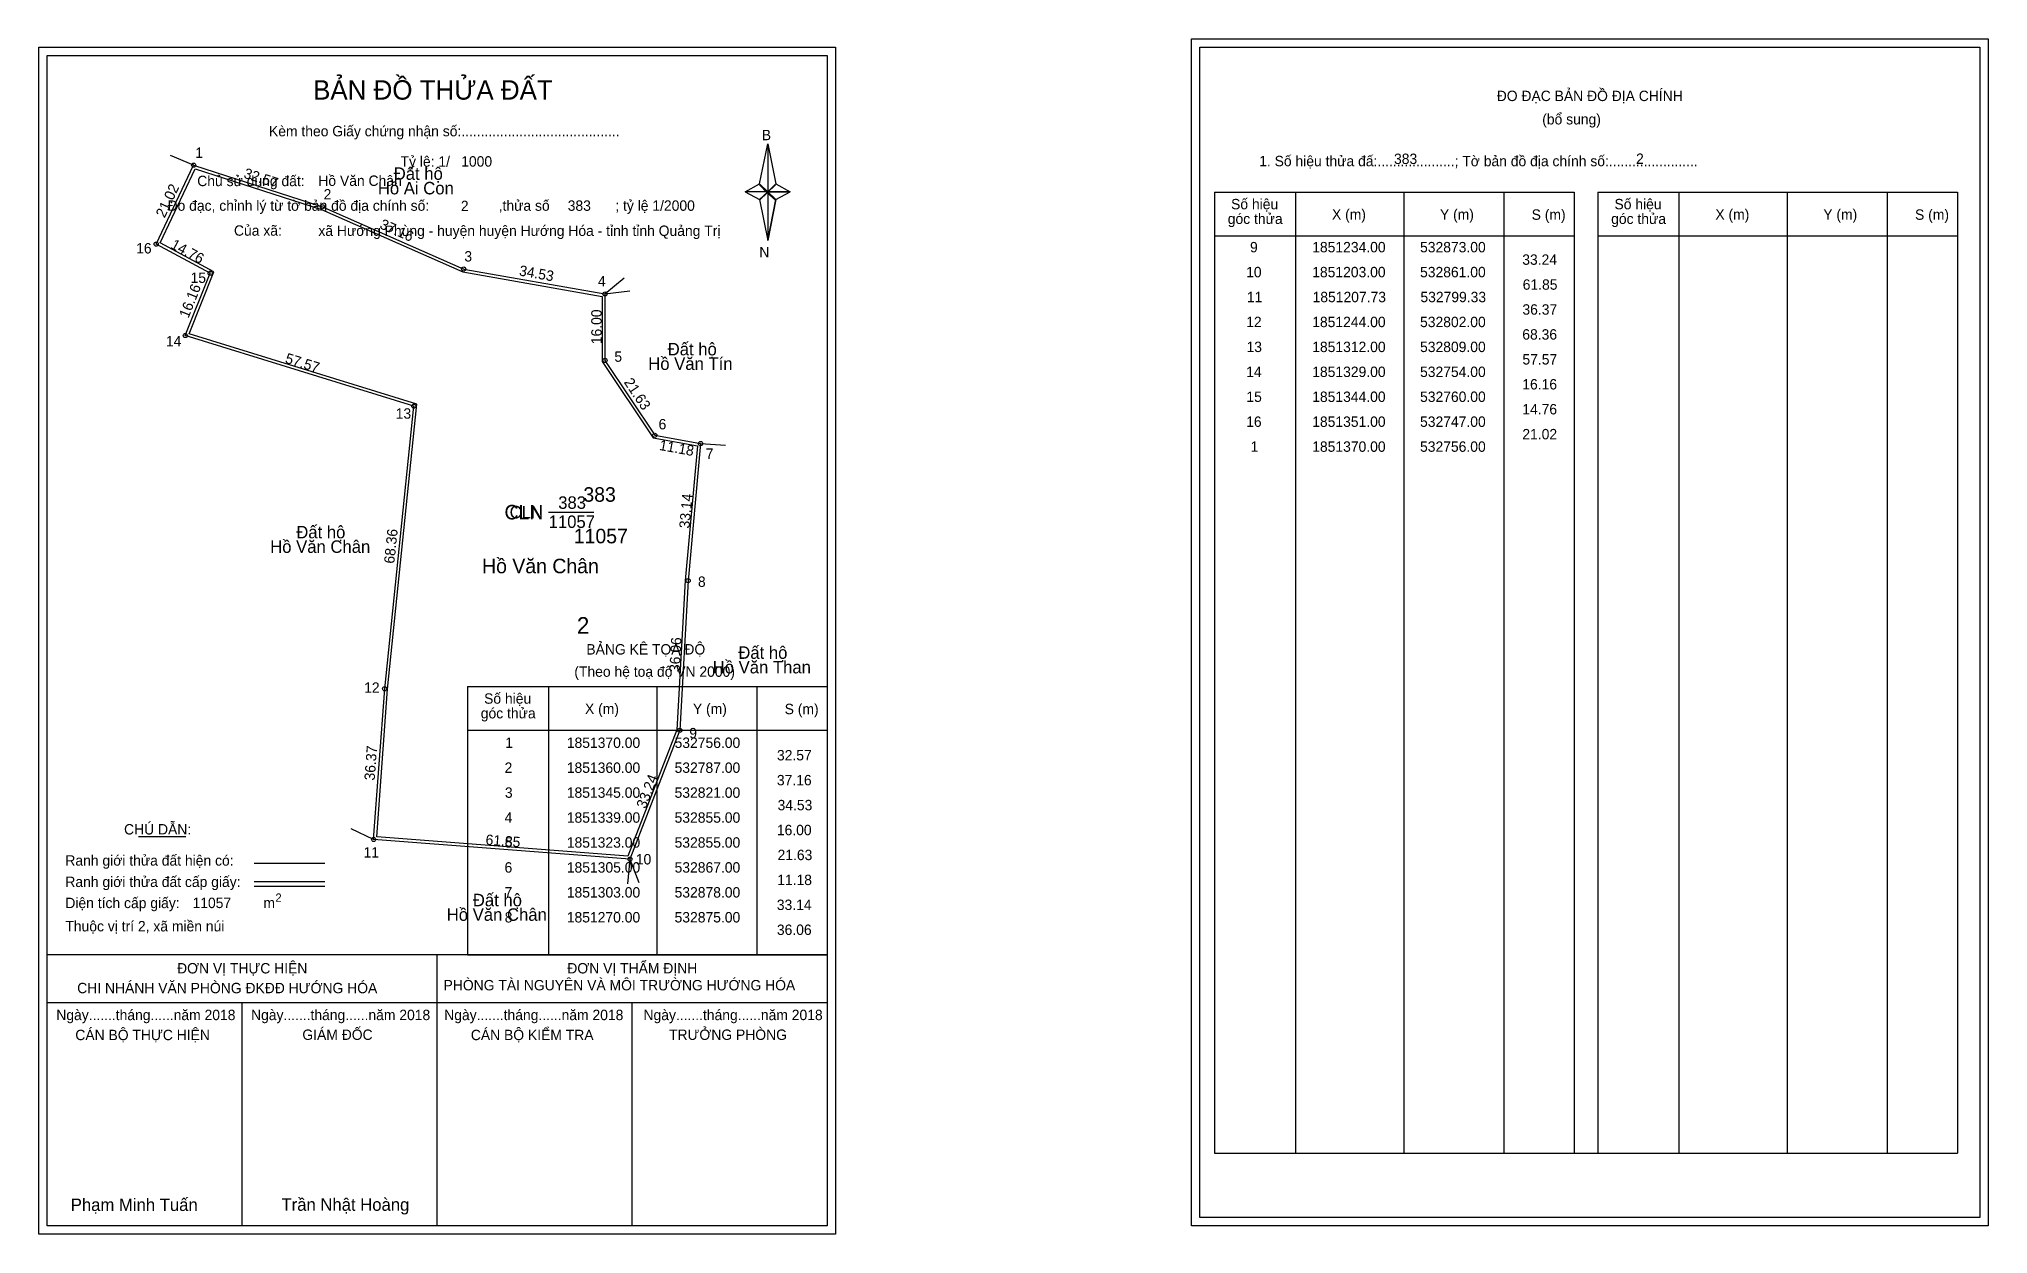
# Model space of a CAD drawing. Extents: x 532719 to 533188, y 1851113 to 1851400.
import ezdxf

# ---------------------------------------------------------------- set-up
doc = ezdxf.new("R2010")
doc.units = 0
for name, color, linetype in [('Level 1', 7, 'Continuous'), ('Level 10', 7, 'Continuous'), ('Level 11', 7, 'Continuous'), ('Level 13', 7, 'Continuous'), ('Level 2', 7, 'Continuous'), ('Level 27', 7, 'Continuous'), ('Level 3', 7, 'Continuous'), ('Level 36', 7, 'Continuous'), ('Level 4', 7, 'Continuous'), ('Level 49', 7, 'Continuous'), ('Level 5', 7, 'Continuous'), ('Level 53', 7, 'Continuous'), ('Level 55', 7, 'Continuous'), ('Level 6', 7, 'Continuous'), ('Level 63', 7, 'Continuous'), ('Level 7', 7, 'Continuous'), ('Level 9', 7, 'Continuous')]:
    doc.layers.add(name, color=color, linetype=linetype)

msp = doc.modelspace()

# ---------------------------------------------------------------- linework, layer by layer
at = {"layer": 'Level 1'}
for p, q in [((532998.12, 1851398.36), (532998.12, 1851398.36)), ((532720.8, 1851396.36), (532720.8, 1851396.36)), ((532892.22, 1851365.48), (532894.19, 1851375.12)), ((532894.19, 1851375.12), (532894.19, 1851363.6)), ((532894.19, 1851375.12), (532896.15, 1851365.48)), ((532888.77, 1851363.6), (532892.22, 1851365.48)), ((532892.22, 1851365.48), (532894.19, 1851363.6)), ((532894.04, 1851363.38), (532892.22, 1851365.26)), ((532896.01, 1851365.26), (532894.04, 1851363.38)), ((532894.04, 1851363.38), (532896.01, 1851365.26)), ((532896.15, 1851365.48), (532894.19, 1851363.6)), ((532894.19, 1851363.6), (532892.22, 1851361.76)), ((532894.04, 1851363.38), (532892.22, 1851361.54)), ((532892.22, 1851361.54), (532894.04, 1851363.38)), ((532892.22, 1851361.76), (532894.19, 1851351.9)), ((532896.01, 1851361.54), (532894.04, 1851363.38)), ((532894.19, 1851363.6), (532894.19, 1851351.9)), ((532894.19, 1851363.6), (532899.6, 1851363.6)), ((532894.19, 1851363.6), (532896.15, 1851361.76)), ((532896.15, 1851361.76), (532894.19, 1851351.9)), ((532896.15, 1851361.76), (532899.6, 1851363.6)), ((533001.65, 1851363.51), (533088.25, 1851363.51)), ((533021.24, 1851132.24), (533021.24, 1851363.51)), ((533047.31, 1851132.24), (533047.31, 1851363.51)), ((533071.29, 1851363.51), (533071.29, 1851132.24)), ((533088.25, 1851363.51), (533088.25, 1851132.24)), ((533093.91, 1851363.51), (533180.51, 1851363.51)), ((533113.5, 1851132.24), (533113.5, 1851363.51)), ((533139.57, 1851132.24), (533139.57, 1851363.51)), ((533163.54, 1851363.51), (533163.54, 1851132.24)), ((533180.51, 1851363.51), (533180.51, 1851132.24)), ((533001.65, 1851352.98), (533088.25, 1851352.98)), ((533093.91, 1851352.98), (533180.51, 1851352.98)), ((532821.89, 1851244.54), (532908.49, 1851244.54)), ((532841.48, 1851180.01), (532841.48, 1851244.54)), ((532867.55, 1851180.01), (532867.55, 1851244.54)), ((532891.52, 1851244.54), (532891.52, 1851180.01)), ((532821.89, 1851234.01), (532908.49, 1851234.01)), ((532742.71, 1851208.43), (532754.12, 1851208.43)), ((532770.58, 1851202.02), (532787.59, 1851202.02)), ((532770.58, 1851197.58), (532787.59, 1851197.58)), ((532770.58, 1851196.48), (532787.59, 1851196.48)), ((532827.62, 1851180.01), (532720.79, 1851180.01)), ((532908.49, 1851180.01), (532803.65, 1851180.01)), ((532814.64, 1851114.79), (532814.64, 1851180.01)), ((532821.89, 1851180.01), (532908.49, 1851180.01)), ((532908.49, 1851168.46), (532720.79, 1851168.46)), ((532767.72, 1851114.79), (532767.72, 1851168.46)), ((532861.57, 1851114.79), (532861.57, 1851168.46)), ((533001.65, 1851132.24), (533180.51, 1851132.24)), ((533185.82, 1851116.79), (533185.82, 1851116.79)), ((532908.49, 1851114.79), (532908.49, 1851114.79))]:
    msp.add_line(p, q, dxfattribs=at)
for points in [[(532892.22, 1851365.48), (532894.19, 1851375.12), (532894.19, 1851363.6)], [(532894.19, 1851363.6), (532896.15, 1851365.48), (532899.6, 1851363.6)], [(532888.77, 1851363.6), (532892.22, 1851361.76), (532894.19, 1851363.6)], [(532894.19, 1851363.6), (532894.19, 1851351.9), (532896.15, 1851361.76)]]:
    msp.add_lwpolyline(points, close=True, dxfattribs=at)
at = {"layer": 'Level 10'}
for points in [[(532861, 1851203), (532799.33, 1851207.73), (532802, 1851244), (532809, 1851312), (532754, 1851329), (532760, 1851344), (532747, 1851351), (532756, 1851370), (532787, 1851360), (532821, 1851345), (532855, 1851339), (532855, 1851323), (532867, 1851305), (532878, 1851303), (532875, 1851270), (532873, 1851234)], [(532860.53, 1851203.74), (532800.08, 1851208.37), (532802.7, 1851243.94), (532809.76, 1851312.5), (532754.93, 1851329.44), (532760.88, 1851344.32), (532747.92, 1851351.3), (532756.37, 1851369.15), (532786.75, 1851359.34), (532820.79, 1851344.33), (532854.3, 1851338.41), (532854.3, 1851322.79), (532866.58, 1851304.36), (532877.24, 1851302.43), (532874.3, 1851270.05), (532872.31, 1851234.15)]]:
    msp.add_lwpolyline(points, close=True, dxfattribs=at)
at = {"layer": 'Level 11'}
for centre in [(532756, 1851370), (532787, 1851360), (532747, 1851351), (532760, 1851344), (532821, 1851345), (532855, 1851339), (532754, 1851329), (532855, 1851323), (532809, 1851312), (532867, 1851305), (532878, 1851303), (532875, 1851270), (532802, 1851244), (532873, 1851234), (532799.33, 1851207.73), (532861, 1851203), (532861, 1851203)]:
    msp.add_circle(centre, 0.5, dxfattribs=at)
at = {"layer": 'Level 27'}
for p, q in [((532756, 1851370), (532750.48, 1851372.34)), ((532855, 1851339), (532859.58, 1851342.88)), ((532855, 1851339), (532860.96, 1851339.73)), ((532878, 1851303), (532883.99, 1851302.64)), ((532799.33, 1851207.73), (532793.89, 1851210.26)), ((532861, 1851203), (532860.43, 1851197.03)), ((532861, 1851203), (532863.11, 1851197.38))]:
    msp.add_line(p, q, dxfattribs=at)
at = {"layer": 'Level 3'}
for p, q in [((533001.65, 1851363.51), (533001.65, 1851132.24)), ((533093.91, 1851363.51), (533093.91, 1851132.24)), ((532821.89, 1851244.54), (532821.89, 1851180.01))]:
    msp.add_line(p, q, dxfattribs=at)
at = {"layer": 'Level 63'}
for points in [[(532718.79, 1851398.36), (532910.49, 1851398.36), (532910.49, 1851112.79), (532718.79, 1851112.79)], [(532996.12, 1851400.36), (533187.82, 1851400.36), (533187.82, 1851114.79), (532996.12, 1851114.79)], [(532998.12, 1851398.36), (533185.82, 1851398.36), (533185.82, 1851116.79), (532998.12, 1851116.79)], [(532720.79, 1851396.36), (532908.49, 1851396.36), (532908.49, 1851114.79), (532720.79, 1851114.79)]]:
    msp.add_lwpolyline(points, close=True, dxfattribs=at)
at = {"layer": 'Level 9'}
msp.add_line((532841.44, 1851286.5), (532852.33, 1851286.5), dxfattribs=at)

# ---------------------------------------------------------------- texts
at = {"layer": 'Level 1'}
for s, height, p in [('BẢN ĐỒ THỬA ĐẤT', 4.6657, (532784.76, 1851385.77)), ('ĐO ĐẠC BẢN ĐỒ ĐỊA CHÍNH', 2.5, (533069.6, 1851385.42)), ('Kèm theo Giấy chứng nhận số:.........................................', 2.5, (532774.14, 1851376.94)), ('(bổ sung)', 2.5, (533080.54, 1851379.8)), ('B', 2.5, (532892.73, 1851376)), ('1. Số hiệu thửa đấ:....................; Tờ bản đồ địa chính số:.......................', 2.5, (533012.43, 1851369.74)), ('Chủ sử dụng đất:', 2.5, (532756.88, 1851364.95)), ('Đo đạc, chỉnh lý từ tờ bản đồ địa chính số:                  ,thửa số                 ; tỷ lệ 1/2000', 2.5, (532749.73, 1851359.02)), ('Số hiệu', 2.5, (533005.67, 1851359.38)), ('Số hiệu', 2.5, (533097.93, 1851359.38)), ('Của xã:', 2.5, (532765.72, 1851353.02)), ('góc thửa', 2.5, (533004.87, 1851355.85)), ('X (m)', 2.5, (533029.95, 1851356.9)), ('Y (m)', 2.5, (533055.93, 1851356.9)), ('S (m)', 2.5, (533078, 1851356.85)), ('góc thửa', 2.5, (533097.13, 1851355.85)), ('X (m)', 2.5, (533122.21, 1851356.9)), ('Y (m)', 2.5, (533148.18, 1851356.9)), ('S (m)', 2.5, (533170.26, 1851356.85)), ('N', 2.5, (532892.13, 1851347.83)), ('BẢNG KÊ TỌA ĐỘ', 2.5, (532850.52, 1851252.24)), ('(Theo hệ toạ độ VN 2000)', 2.5, (532847.62, 1851246.88)), ('Số hiệu', 2.5, (532825.91, 1851240.4)), ('góc thửa', 2.5, (532825.11, 1851236.87)), ('X (m)', 2.5, (532850.19, 1851237.93)), ('Y (m)', 2.5, (532876.16, 1851237.93)), ('S (m)', 2.5, (532898.24, 1851237.88)), ('CHÚ DẪN:', 2.5, (532739.27, 1851208.93)), ('Ranh giới thửa đất hiện có:', 2.5, (532725.14, 1851201.43)), ('Ranh giới thửa đất cấp giấy:', 2.5, (532725.14, 1851196.29)), ('Diện tích cấp giấy:', 2.5, (532725.14, 1851191.21)), ('m', 2.5, (532772.8, 1851191.23)), ('2', 2, (532775.7, 1851192.74)), ('Thuộc vị trí 2, xã miền núi', 2.5, (532725.14, 1851185.61)), ('ĐƠN VỊ THỰC HIỆN', 2.5, (532752.03, 1851175.49)), ('ĐƠN VỊ THẨM ĐỊNH', 2.5, (532845.93, 1851175.49)), ('CHI NHÁNH VĂN PHÒNG ĐKĐĐ HƯỚNG HÓA', 2.5, (532727.99, 1851170.73)), ('PHÒNG TÀI NGUYÊN VÀ MÔI TRƯỜNG HƯỚNG HÓA', 2.5, (532816.16, 1851171.42)), ('Ngày.......tháng......năm 2018', 2.5, (532722.96, 1851164.26)), ('Ngày.......tháng......năm 2018', 2.5, (532769.83, 1851164.26)), ('Ngày.......tháng......năm 2018', 2.5, (532816.31, 1851164.26)), ('Ngày.......tháng......năm 2018', 2.5, (532864.27, 1851164.26)), ('CÁN BỘ THỰC HIỆN', 2.5, (532727.54, 1851159.44)), ('GIÁM ĐỐC', 2.5, (532782.18, 1851159.5)), ('CÁN BỘ KIỂM TRA', 2.5, (532822.72, 1851159.44)), ('TRƯỞNG PHÒNG', 2.5, (532870.41, 1851159.5)), ('Phạm Minh Tuấn', 3, (532726.45, 1851118.33)), ('Trần Nhật Hoàng', 3, (532777.15, 1851118.38))]:
    msp.add_text(s, height=height, dxfattribs=at).set_placement(p)
at = {"layer": 'Level 11'}
msp.add_text('Tỷ lệ: 1/', height=2.5, dxfattribs=at).set_placement((532805.8, 1851369.63))
at = {"layer": 'Level 13'}
for s, p in [('383', (532843.74, 1851287.3)), ('CLN', (532832.05, 1851285)), ('11057', (532841.44, 1851282.7))]:
    msp.add_text(s, height=3, dxfattribs=at).set_placement(p)
at = {"layer": 'Level 2'}
msp.add_text('Hồ Văn Chân', height=3.5, dxfattribs=at).set_placement((532825.42, 1851271.79))
at = {"layer": 'Level 3'}
msp.add_text('CLN', height=3.5, dxfattribs=at).set_placement((532830.81, 1851284.75))
at = {"layer": 'Level 36'}
for s, p in [('Đất hộ', (532804.16, 1851366.47)), ('Hồ Ai Con', (532800.34, 1851362.97)), ('Đất hộ', (532870.09, 1851324.23)), ('Hồ Văn Tín', (532865.41, 1851320.73)), ('Đất hộ', (532780.71, 1851280.2)), ('Hồ Văn Chân', (532774.43, 1851276.7)), ('Đất hộ', (532887.08, 1851251.2)), ('Hồ Văn Than', (532880.92, 1851247.7)), ('Đất hộ', (532823.2, 1851191.66)), ('Hồ Văn Chân', (532816.92, 1851188.16))]:
    msp.add_text(s, height=3, dxfattribs=at).set_placement(p)
at = {"layer": 'Level 4'}
msp.add_text('383', height=3.5, dxfattribs=at).set_placement((532849.8, 1851289))
at = {"layer": 'Level 49'}
for s, rotation, p in [('21.02', 64.6538, (532749.03, 1851357.16)), ('32.57', 342.1213, (532767.87, 1851367.01)), ('37.16', 336.1941, (532800.59, 1851354.88)), ('14.76', 331.6992, (532750.28, 1851350.14)), ('34.53', 349.992, (532834.2, 1851343.48)), ('16.16', 68.1986, (532754.74, 1851333)), ('16.00', 90, (532854.2, 1851326.91)), ('57.57', 342.8241, (532777.85, 1851322.47)), ('21.63', 303.6901, (532859.45, 1851317.77)), ('11.18', 349.6952, (532867.93, 1851301.48)), ('33.14', 84.8056, (532875.33, 1851282.5)), ('68.36', 84.1226, (532804.29, 1851274.02)), ('36.06', 86.8202, (532872.97, 1851247.97)), ('36.37', 85.7898, (532799.57, 1851221.86)), ('33.24', 68.8387, (532864.78, 1851214.97)), ('61.85', 355.6141, (532826.2, 1851206.47))]:
    msp.add_text(s, height=2.5, rotation=rotation, dxfattribs=at).set_placement(p)
at = {"layer": 'Level 5'}
msp.add_text('11057', height=3.5, dxfattribs=at).set_placement((532847.49, 1851279))
at = {"layer": 'Level 53'}
for s, p in [('9', (533010.23, 1851349.02)), ('1851234.00', (533025.19, 1851349.02)), ('532873.00', (533051.14, 1851349.02)), ('33.24', (533075.74, 1851346.02)), ('10', (533009.29, 1851343.02)), ('1851203.00', (533025.19, 1851343.02)), ('532861.00', (533051.14, 1851343.02)), ('61.85', (533075.85, 1851340.02)), ('11', (533009.45, 1851337.02)), ('1851207.73', (533025.28, 1851337.02)), ('532799.33', (533051.23, 1851337.02)), ('12', (533009.3, 1851331.02)), ('1851244.00', (533025.19, 1851331.02)), ('532802.00', (533051.14, 1851331.02)), ('36.37', (533075.78, 1851334.02)), ('13', (533009.38, 1851325.02)), ('1851312.00', (533025.19, 1851325.02)), ('532809.00', (533051.14, 1851325.02)), ('68.36', (533075.75, 1851328.02)), ('57.57', (533075.78, 1851322.02)), ('14', (533009.29, 1851319.02)), ('1851329.00', (533025.19, 1851319.02)), ('532754.00', (533051.14, 1851319.02)), ('16.16', (533075.75, 1851316.02)), ('15', (533009.35, 1851313.02)), ('1851344.00', (533025.19, 1851313.02)), ('532760.00', (533051.14, 1851313.02)), ('16', (533009.3, 1851307.02)), ('1851351.00', (533025.19, 1851307.02)), ('532747.00', (533051.14, 1851307.02)), ('14.76', (533075.75, 1851310.02)), ('21.02', (533075.76, 1851304.02)), ('1', (533010.37, 1851301.02)), ('1851370.00', (533025.19, 1851301.02)), ('532756.00', (533051.14, 1851301.02)), ('1', (532830.99, 1851229.76)), ('1851370.00', (532845.81, 1851229.76)), ('532756.00', (532871.75, 1851229.76)), ('32.57', (532896.39, 1851226.76)), ('2', (532830.84, 1851223.76)), ('1851360.00', (532845.81, 1851223.76)), ('532787.00', (532871.75, 1851223.76)), ('3', (532830.92, 1851217.76)), ('1851345.00', (532845.81, 1851217.76)), ('532821.00', (532871.75, 1851217.76)), ('37.16', (532896.37, 1851220.76)), ('34.53', (532896.53, 1851214.76)), ('4', (532830.83, 1851211.76)), ('1851339.00', (532845.81, 1851211.76)), ('532855.00', (532871.75, 1851211.76)), ('16.00', (532896.36, 1851208.76)), ('5', (532830.88, 1851205.76)), ('1851323.00', (532845.81, 1851205.76)), ('532855.00', (532871.75, 1851205.76)), ('6', (532830.83, 1851199.76)), ('1851305.00', (532845.81, 1851199.76)), ('532867.00', (532871.75, 1851199.76)), ('21.63', (532896.53, 1851202.76)), ('7', (532830.84, 1851193.76)), ('1851303.00', (532845.81, 1851193.76)), ('532878.00', (532871.75, 1851193.76)), ('11.18', (532896.44, 1851196.76)), ('33.14', (532896.35, 1851190.76)), ('8', (532830.87, 1851187.76)), ('1851270.00', (532845.81, 1851187.76)), ('532875.00', (532871.75, 1851187.76)), ('36.06', (532896.37, 1851184.76))]:
    msp.add_text(s, height=2.5, dxfattribs=at).set_placement(p)
at = {"layer": 'Level 55'}
for s, height, p in [('491', 0.11, (532755.89, 1851369.89)), ('1', 0.4, (532755.89, 1851370)), ('0', 0.11, (532755.96, 1851369.89)), ('2', 0.4, (532786.86, 1851360)), ('491', 0.11, (532786.89, 1851359.89)), ('16', 0.4, (532746.72, 1851351)), ('0', 0.11, (532746.96, 1851350.89)), ('15', 0.4, (532759.72, 1851344)), ('0', 0.11, (532759.96, 1851343.89)), ('491', 0.11, (532820.89, 1851344.89)), ('3', 0.4, (532820.88, 1851345)), ('4', 0.4, (532854.86, 1851339)), ('491', 0.11, (532854.89, 1851338.89)), ('0', 0.11, (532854.96, 1851338.89)), ('0', 0.11, (532854.96, 1851338.89)), ('14', 0.4, (532753.71, 1851329)), ('0', 0.11, (532753.96, 1851328.89)), ('5', 0.4, (532854.87, 1851323)), ('0', 0.11, (532854.96, 1851322.89)), ('0', 0.11, (532854.96, 1851322.89)), ('13', 0.4, (532808.73, 1851312)), ('0', 0.11, (532808.96, 1851311.89)), ('6', 0.4, (532866.86, 1851305)), ('0', 0.11, (532866.96, 1851304.89)), ('0', 0.11, (532866.96, 1851304.89)), ('7', 0.4, (532877.87, 1851303)), ('391', 0.11, (532877.89, 1851302.89)), ('391', 0.11, (532877.89, 1851302.89)), ('0', 0.11, (532877.96, 1851302.89)), ('0', 0.11, (532877.96, 1851302.89)), ('8', 0.4, (532874.87, 1851270)), ('391', 0.11, (532874.89, 1851269.89)), ('391', 0.11, (532874.89, 1851269.89)), ('12', 0.4, (532801.72, 1851244)), ('0', 0.11, (532801.96, 1851243.89)), ('9', 0.4, (532872.86, 1851234)), ('391', 0.11, (532872.89, 1851233.89)), ('391', 0.11, (532872.89, 1851233.89)), ('11', 0.4, (532799.07, 1851207.73)), ('0', 0.11, (532799.29, 1851207.62)), ('0', 0.11, (532799.29, 1851207.62)), ('10', 0.4, (532860.72, 1851203)), ('391', 0.11, (532860.89, 1851202.89)), ('391', 0.11, (532860.89, 1851202.89)), ('0', 0.11, (532860.96, 1851202.89))]:
    msp.add_text(s, height=height, dxfattribs=at).set_placement(p)
at = {"layer": 'Level 6'}
for s, p in [('1000', (532820.4, 1851369.65)), ('383', (533044.88, 1851370.28)), ('2', (533103.12, 1851370.3)), ('Hồ Văn Chân', (532786.02, 1851365.01)), ('2', (532820.32, 1851358.93)), ('383', (532846.03, 1851359.01)), ('xã Hướng Phùng - huyện huyện Hướng Hóa - tỉnh tỉnh Quảng Trị', (532786.03, 1851352.97)), ('11057', (532755.74, 1851191.22))]:
    msp.add_text(s, height=2.5, dxfattribs=at).set_placement(p)
at = {"layer": 'Level 7'}
msp.add_text('2', height=4, dxfattribs=at).set_placement((532848.25, 1851257.24))
at = {"layer": 'Level 9'}
for s, p in [('1', (532756.42, 1851371.75)), ('2', (532787.29, 1851361.74)), ('16', (532742.18, 1851348.75)), ('3', (532821.16, 1851346.81)), ('15', (532755.27, 1851341.66)), ('4', (532853.31, 1851340.84)), ('14', (532749.33, 1851326.37)), ('5', (532857.26, 1851322.68)), ('13', (532804.64, 1851308.99)), ('6', (532867.9, 1851306.42)), ('7', (532879.25, 1851299.32)), ('8', (532877.37, 1851268.52)), ('12', (532797.04, 1851243.03)), ('9', (532875.28, 1851232.08)), ('11', (532796.9, 1851203.38)), ('10', (532862.42, 1851201.73))]:
    msp.add_text(s, height=2.5, dxfattribs=at).set_placement(p)

doc.saveas('drawing.dxf')
